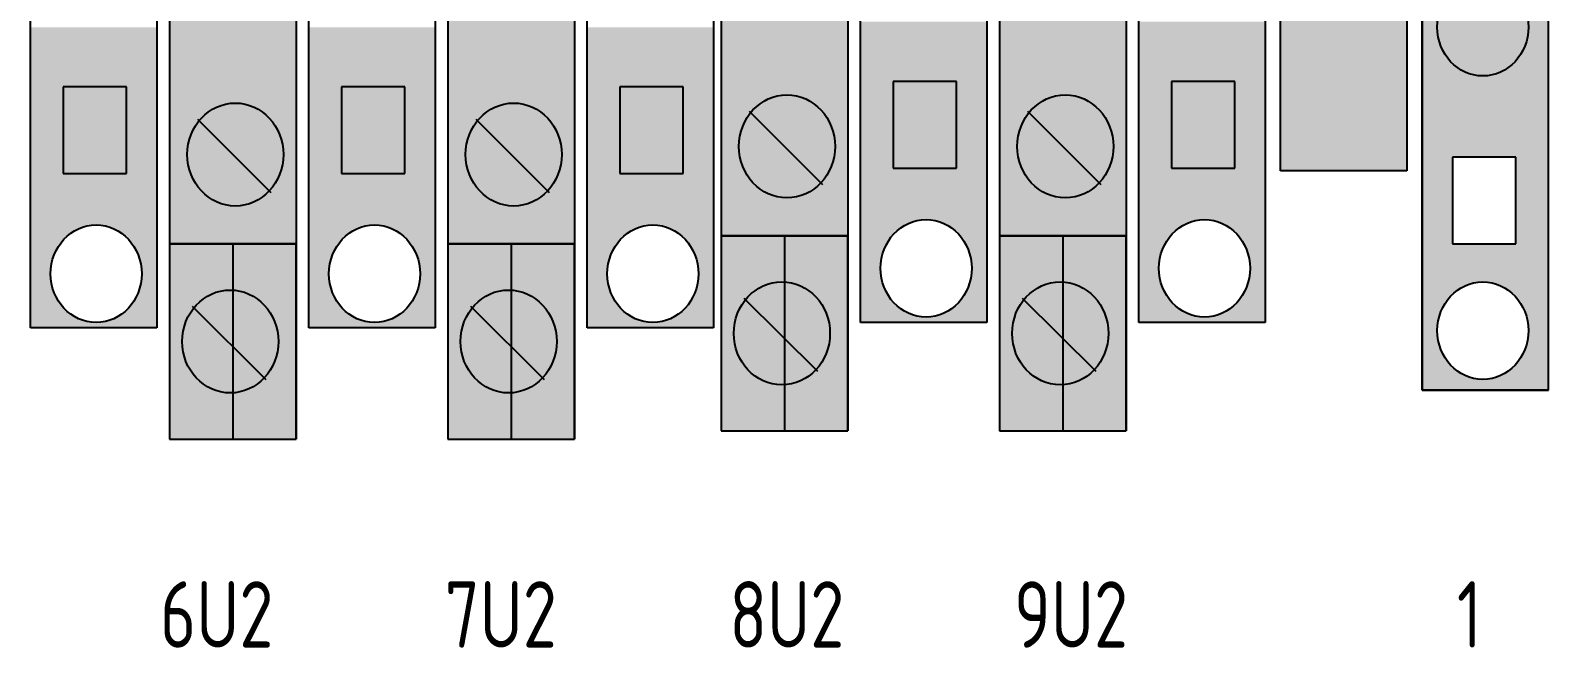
# Model space of a CAD drawing. Header units: millimetres. Extents: x 10 to 410, y 10 to 275.
# Drawn here: x 111 to 161.4, y 142.1 to 162.6 of the extents above; entities that cross this region are included whole.
import ezdxf

# ---------------------------------------------------------------- set-up
doc = ezdxf.new("R2010")
doc.units = ezdxf.units.MM
doc.linetypes.add('Caddy_Solid', pattern=[0])
doc.styles.add('Caddy_Vectorfont1p', font='isocp___.ttf', dxfattribs={"width": 0.9})

# ---------------------------------------------------------------- blocks, each defined once
blk = doc.blocks.new('Blk4')
at = {"color": 253, "linetype": 'Caddy_Solid', "lineweight": 25, "true_color": 0xa0a0a4}
for p, q in [((160.348, 158.43), (158.248, 158.43)), ((158.248, 158.43), (158.248, 155.55)), ((160.348, 155.55), (160.348, 158.43)), ((158.248, 155.55), (160.348, 155.55))]:
    blk.add_line(p, q, dxfattribs=at)
blk = doc.blocks.new('Blk7')
at = {"linetype": 'Caddy_Solid', "lineweight": 25}
for p, q in [((161.44, 195.69), (157.24, 195.69)), ((157.24, 195.69), (157.24, 150.69)), ((161.44, 150.69), (161.44, 195.69)), ((157.24, 150.69), (161.44, 150.69))]:
    blk.add_line(p, q, dxfattribs=at)
blk = doc.blocks.new('Blk11')
at = {"linetype": 'Caddy_Solid', "lineweight": 25}
for p, q in [((160.348, 158.43), (158.248, 158.43)), ((158.248, 158.43), (158.248, 155.55)), ((160.348, 155.55), (160.348, 158.43)), ((158.248, 155.55), (160.348, 155.55))]:
    blk.add_line(p, q, dxfattribs=at)
blk = doc.blocks.new('Blk2')
for color, points in [(253, [(161.44, 150.69), (161.44, 169.77), (157.24, 169.77), (157.24, 150.69), (161.44, 150.69), (160.012, 154.073), (160.123, 153.997), (160.228, 153.911), (160.325, 153.816), (160.414, 153.711), (160.495, 153.599), (160.565, 153.48), (160.626, 153.355), (160.677, 153.224), (160.717, 153.089), (160.745, 152.951), (160.762, 152.811), (160.768, 152.67), (160.762, 152.529), (160.745, 152.389), (160.717, 152.251), (160.677, 152.116), (160.626, 151.985), (160.565, 151.86), (160.495, 151.741), (160.414, 151.629), (160.325, 151.524), (160.228, 151.429), (160.123, 151.343), (160.012, 151.267), (159.895, 151.202), (159.773, 151.148), (159.647, 151.105), (159.519, 151.075), (159.388, 151.056), (159.256, 151.05), (159.124, 151.056), (158.993, 151.075), (158.865, 151.105), (158.739, 151.148), (158.617, 151.202), (158.5, 151.267), (158.389, 151.343), (158.284, 151.429), (158.187, 151.524), (158.098, 151.629), (158.018, 151.741), (157.947, 151.86), (157.886, 151.985), (157.835, 152.116), (157.796, 152.251), (157.767, 152.389), (157.75, 152.529), (157.744, 152.67), (157.75, 152.811), (157.767, 152.951), (157.796, 153.089), (157.835, 153.224), (157.886, 153.355), (157.947, 153.48), (158.018, 153.599), (158.098, 153.711), (158.187, 153.816), (158.284, 153.911), (158.389, 153.997), (158.5, 154.073), (158.617, 154.138), (158.739, 154.192), (158.865, 154.235), (158.993, 154.265), (159.124, 154.284), (159.256, 154.29), (159.388, 154.284), (159.519, 154.265), (159.647, 154.235), (159.773, 154.192), (159.895, 154.138), (160.012, 154.073), (161.44, 150.69), (160.348, 155.55), (158.248, 155.55), (158.248, 158.43), (160.348, 158.43), (160.348, 155.55), (161.44, 150.69), (159.519, 161.155), (159.388, 161.136), (159.256, 161.13), (159.124, 161.136), (158.993, 161.155), (158.865, 161.185), (158.739, 161.228), (158.617, 161.282), (158.5, 161.347), (158.389, 161.423), (158.284, 161.509), (158.187, 161.604), (158.098, 161.709), (158.018, 161.821), (157.947, 161.94), (157.886, 162.065), (157.835, 162.196), (157.796, 162.331), (157.767, 162.469), (157.75, 162.609), (157.744, 162.75), (157.75, 162.891), (157.767, 163.031), (157.796, 163.169), (157.835, 163.304), (157.886, 163.435), (157.947, 163.56), (158.018, 163.679), (158.098, 163.791), (158.187, 163.896), (158.284, 163.991), (158.389, 164.077), (158.5, 164.153), (158.617, 164.218), (158.739, 164.272), (158.865, 164.315), (158.993, 164.345), (159.124, 164.364), (159.256, 164.37), (159.388, 164.364), (159.519, 164.345), (159.647, 164.315), (159.773, 164.272), (159.895, 164.218), (160.012, 164.153), (160.123, 164.077), (160.228, 163.991), (160.325, 163.896), (160.414, 163.791), (160.495, 163.679), (160.565, 163.56), (160.626, 163.435), (160.677, 163.304), (160.717, 163.169), (160.745, 163.031), (160.762, 162.891), (160.768, 162.75), (160.762, 162.609), (160.745, 162.469), (160.717, 162.331), (160.677, 162.196), (160.626, 162.065), (160.565, 161.94), (160.495, 161.821), (160.414, 161.709), (160.325, 161.604), (160.228, 161.509), (160.123, 161.423), (160.012, 161.347), (159.895, 161.282), (159.773, 161.228), (159.647, 161.185), (159.519, 161.155), (161.44, 150.69), (160.348, 165.36), (158.248, 165.36), (158.248, 168.24), (160.348, 168.24), (160.348, 165.36)]), (9, [(161.44, 169.77), (161.44, 150.69), (157.24, 150.69), (157.24, 169.77), (161.44, 169.77), (159.647, 164.315), (159.773, 164.272), (159.895, 164.218), (160.012, 164.153), (160.123, 164.077), (160.228, 163.991), (160.325, 163.896), (160.414, 163.791), (160.495, 163.679), (160.565, 163.56), (160.626, 163.435), (160.677, 163.304), (160.717, 163.169), (160.745, 163.031), (160.762, 162.891), (160.768, 162.75), (160.762, 162.609), (160.745, 162.469), (160.717, 162.331), (160.677, 162.196), (160.626, 162.065), (160.565, 161.94), (160.495, 161.821), (160.414, 161.709), (160.325, 161.604), (160.228, 161.509), (160.123, 161.423), (160.012, 161.347), (159.895, 161.282), (159.773, 161.228), (159.647, 161.185), (159.519, 161.155), (159.388, 161.136), (159.256, 161.13), (159.124, 161.136), (158.993, 161.155), (158.865, 161.185), (158.739, 161.228), (158.617, 161.282), (158.5, 161.347), (158.389, 161.423), (158.284, 161.509), (158.187, 161.604), (158.098, 161.709), (158.018, 161.821), (157.947, 161.94), (157.886, 162.065), (157.835, 162.196), (157.796, 162.331), (157.767, 162.469), (157.75, 162.609), (157.744, 162.75), (157.75, 162.891), (157.767, 163.031), (157.796, 163.169), (157.835, 163.304), (157.886, 163.435), (157.947, 163.56), (158.018, 163.679), (158.098, 163.791), (158.187, 163.896), (158.284, 163.991), (158.389, 164.077), (158.5, 164.153), (158.617, 164.218), (158.739, 164.272), (158.865, 164.315), (158.993, 164.345), (159.124, 164.364), (159.256, 164.37), (159.388, 164.364), (159.519, 164.345), (159.647, 164.315), (161.44, 169.77), (160.348, 165.36), (158.248, 165.36), (158.248, 168.24), (160.348, 168.24), (160.348, 165.36), (161.44, 169.77), (160.348, 158.43), (158.248, 158.43), (158.248, 155.55), (160.348, 155.55), (160.348, 158.43), (161.44, 169.77), (159.388, 154.284), (159.256, 154.29), (159.124, 154.284), (158.993, 154.265), (158.865, 154.235), (158.739, 154.192), (158.617, 154.138), (158.5, 154.073), (158.389, 153.997), (158.284, 153.911), (158.187, 153.816), (158.098, 153.711), (158.018, 153.599), (157.947, 153.48), (157.886, 153.355), (157.835, 153.224), (157.796, 153.089), (157.767, 152.951), (157.75, 152.811), (157.744, 152.67), (157.75, 152.529), (157.767, 152.389), (157.796, 152.251), (157.835, 152.116), (157.886, 151.985), (157.947, 151.86), (158.018, 151.741), (158.098, 151.629), (158.187, 151.524), (158.284, 151.429), (158.389, 151.343), (158.5, 151.267), (158.617, 151.202), (158.739, 151.148), (158.865, 151.105), (158.993, 151.075), (159.124, 151.056), (159.256, 151.05), (159.388, 151.056), (159.519, 151.075), (159.647, 151.105), (159.773, 151.148), (159.895, 151.202), (160.012, 151.267), (160.123, 151.343), (160.228, 151.429), (160.325, 151.524), (160.414, 151.629), (160.495, 151.741), (160.565, 151.86), (160.626, 151.985), (160.677, 152.116), (160.717, 152.251), (160.745, 152.389), (160.762, 152.529), (160.768, 152.67), (160.762, 152.811), (160.745, 152.951), (160.717, 153.089), (160.677, 153.224), (160.626, 153.355), (160.565, 153.48), (160.495, 153.599), (160.414, 153.711), (160.325, 153.816), (160.228, 153.911), (160.123, 153.997), (160.012, 154.073), (159.895, 154.138), (159.773, 154.192), (159.647, 154.235), (159.519, 154.265), (159.388, 154.284)])]:
    blk.add_hatch(color=color).paths.add_polyline_path(points)
at = {"color": 253, "linetype": 'Caddy_Solid', "lineweight": 25, "true_color": 0xa0a0a4}
for p, q in [((157.24, 150.69), (157.24, 195.69)), ((161.44, 150.69), (157.24, 150.69))]:
    blk.add_line(p, q, dxfattribs=at)
for centre in [(159.256, 162.75), (159.256, 152.67), (159.256, 152.67)]:
    blk.add_ellipse(centre, major_axis=(0, 1.62), ratio=0.933334, dxfattribs=at)
at = {"linetype": 'Caddy_Solid', "lineweight": 25}
for centre in [(159.256, 162.75), (159.256, 152.67)]:
    blk.add_ellipse(centre, major_axis=(0, 1.62), ratio=0.933333, dxfattribs=at)
for name in ['Blk7', 'Blk4', 'Blk11']:
    blk.add_blockref(name, (0, 0, 1))
blk = doc.blocks.new('Blk15')
at = {"linetype": 'Caddy_Solid', "lineweight": 25}
for p, q in [((152.536, 184.98), (156.736, 184.98)), ((152.536, 157.98), (152.536, 184.98)), ((156.736, 184.98), (156.736, 157.98)), ((156.736, 157.98), (152.536, 157.98))]:
    blk.add_line(p, q, dxfattribs=at)
blk = doc.blocks.new('Blk14')
blk.add_hatch(color=256).paths.add_polyline_path([(152.536, 157.98), (152.536, 184.98), (156.736, 184.98), (156.736, 157.98), (152.536, 157.98), (154.42, 176.166), (154.552, 176.16), (154.684, 176.166), (154.815, 176.185), (154.943, 176.215), (155.069, 176.258), (155.191, 176.312), (155.308, 176.377), (155.419, 176.453), (155.524, 176.539), (155.621, 176.634), (155.71, 176.739), (155.791, 176.851), (155.861, 176.97), (155.922, 177.095), (155.973, 177.226), (156.013, 177.361), (156.041, 177.499), (156.058, 177.639), (156.064, 177.78), (156.058, 177.921), (156.041, 178.061), (156.013, 178.199), (155.973, 178.334), (155.922, 178.465), (155.861, 178.59), (155.791, 178.709), (155.71, 178.821), (155.621, 178.926), (155.524, 179.021), (155.419, 179.107), (155.308, 179.183), (155.191, 179.248), (155.069, 179.302), (154.943, 179.345), (154.815, 179.375), (154.684, 179.394), (154.552, 179.4), (154.42, 179.394), (154.289, 179.375), (154.161, 179.345), (154.035, 179.302), (153.913, 179.248), (153.796, 179.183), (153.685, 179.107), (153.58, 179.021), (153.483, 178.926), (153.394, 178.821), (153.313, 178.709), (153.243, 178.59), (153.182, 178.465), (153.131, 178.334), (153.091, 178.199), (153.063, 178.061), (153.046, 177.921), (153.04, 177.78), (153.046, 177.639), (153.063, 177.499), (153.091, 177.361), (153.131, 177.226), (153.182, 177.095), (153.243, 176.97), (153.313, 176.851), (153.394, 176.739), (153.483, 176.634), (153.58, 176.539), (153.685, 176.453), (153.796, 176.377), (153.913, 176.312), (154.035, 176.258), (154.161, 176.215), (154.289, 176.185), (154.42, 176.166)])
blk.add_blockref('Blk15', (0, 0, 1))
blk = doc.blocks.new('Blk348')
at = {"linetype": 'Caddy_Solid', "lineweight": 25}
for p, q in [((114.232, 160.77), (112.132, 160.77)), ((112.132, 160.77), (112.132, 157.89)), ((114.232, 157.89), (114.232, 160.77)), ((112.132, 157.89), (114.232, 157.89))]:
    blk.add_line(p, q, dxfattribs=at)
blk = doc.blocks.new('Blk350')
at = {"linetype": 'Caddy_Solid', "lineweight": 25}
for p, q in [((123.472, 160.77), (121.372, 160.77)), ((121.372, 160.77), (121.372, 157.89)), ((123.472, 157.89), (123.472, 160.77)), ((121.372, 157.89), (123.472, 157.89))]:
    blk.add_line(p, q, dxfattribs=at)
blk = doc.blocks.new('Blk352')
at = {"linetype": 'Caddy_Solid', "lineweight": 25}
for p, q in [((132.712, 160.77), (130.612, 160.77)), ((130.612, 160.77), (130.612, 157.89)), ((132.712, 157.89), (132.712, 160.77)), ((130.612, 157.89), (132.712, 157.89))]:
    blk.add_line(p, q, dxfattribs=at)
blk = doc.blocks.new('Blk340')
for points in [[(115.66, 194.07), (115.66, 167.07), (115.66, 149.07), (119.86, 149.07), (119.86, 167.07), (119.86, 203.07), (115.66, 203.07)], [(124.9, 194.07), (124.9, 167.07), (124.9, 149.07), (129.1, 149.07), (129.1, 167.07), (129.1, 203.07), (124.9, 203.07)], [(111.04, 162.75), (115.24, 162.75), (115.24, 152.76), (111.04, 152.76), (111.04, 162.75), (112.132, 160.77), (114.232, 160.77), (114.232, 157.89), (112.132, 157.89), (112.132, 160.77), (111.04, 162.75), (113.092, 156.174), (112.961, 156.155), (112.833, 156.125), (112.707, 156.082), (112.585, 156.028), (112.468, 155.963), (112.357, 155.887), (112.252, 155.801), (112.155, 155.706), (112.066, 155.601), (111.985, 155.489), (111.915, 155.37), (111.854, 155.245), (111.803, 155.114), (111.764, 154.979), (111.735, 154.841), (111.718, 154.701), (111.712, 154.56), (111.718, 154.419), (111.735, 154.279), (111.764, 154.141), (111.803, 154.006), (111.854, 153.875), (111.915, 153.75), (111.985, 153.631), (112.066, 153.519), (112.155, 153.414), (112.252, 153.319), (112.357, 153.233), (112.468, 153.157), (112.585, 153.092), (112.707, 153.038), (112.833, 152.995), (112.961, 152.965), (113.092, 152.946), (113.224, 152.94), (113.356, 152.946), (113.487, 152.965), (113.615, 152.995), (113.741, 153.038), (113.863, 153.092), (113.98, 153.157), (114.091, 153.233), (114.196, 153.319), (114.293, 153.414), (114.382, 153.519), (114.463, 153.631), (114.533, 153.75), (114.594, 153.875), (114.645, 154.006), (114.685, 154.141), (114.713, 154.279), (114.73, 154.419), (114.736, 154.56), (114.73, 154.701), (114.713, 154.841), (114.685, 154.979), (114.645, 155.114), (114.594, 155.245), (114.533, 155.37), (114.463, 155.489), (114.382, 155.601), (114.293, 155.706), (114.196, 155.801), (114.091, 155.887), (113.98, 155.963), (113.863, 156.028), (113.741, 156.082), (113.615, 156.125), (113.487, 156.155), (113.356, 156.174), (113.224, 156.18), (113.092, 156.174)], [(120.28, 162.75), (124.48, 162.75), (124.48, 152.76), (120.28, 152.76), (120.28, 162.75), (121.372, 160.77), (123.472, 160.77), (123.472, 157.89), (121.372, 157.89), (121.372, 160.77), (120.28, 162.75), (122.332, 156.174), (122.201, 156.155), (122.073, 156.125), (121.947, 156.082), (121.825, 156.028), (121.708, 155.963), (121.597, 155.887), (121.492, 155.801), (121.395, 155.706), (121.306, 155.601), (121.225, 155.489), (121.155, 155.37), (121.094, 155.245), (121.043, 155.114), (121.004, 154.979), (120.975, 154.841), (120.958, 154.701), (120.952, 154.56), (120.958, 154.419), (120.975, 154.279), (121.004, 154.141), (121.043, 154.006), (121.094, 153.875), (121.155, 153.75), (121.225, 153.631), (121.306, 153.519), (121.395, 153.414), (121.492, 153.319), (121.597, 153.233), (121.708, 153.157), (121.825, 153.092), (121.947, 153.038), (122.073, 152.995), (122.201, 152.965), (122.332, 152.946), (122.464, 152.94), (122.596, 152.946), (122.727, 152.965), (122.855, 152.995), (122.981, 153.038), (123.103, 153.092), (123.22, 153.157), (123.331, 153.233), (123.436, 153.319), (123.533, 153.414), (123.622, 153.519), (123.703, 153.631), (123.773, 153.75), (123.834, 153.875), (123.885, 154.006), (123.925, 154.141), (123.953, 154.279), (123.97, 154.419), (123.976, 154.56), (123.97, 154.701), (123.953, 154.841), (123.925, 154.979), (123.885, 155.114), (123.834, 155.245), (123.773, 155.37), (123.703, 155.489), (123.622, 155.601), (123.533, 155.706), (123.436, 155.801), (123.331, 155.887), (123.22, 155.963), (123.103, 156.028), (122.981, 156.082), (122.855, 156.125), (122.727, 156.155), (122.596, 156.174), (122.464, 156.18), (122.332, 156.174)], [(129.52, 162.75), (133.72, 162.75), (133.72, 152.76), (129.52, 152.76), (129.52, 162.75), (130.612, 160.77), (132.712, 160.77), (132.712, 157.89), (130.612, 157.89), (130.612, 160.77), (129.52, 162.75), (131.572, 156.174), (131.441, 156.155), (131.313, 156.125), (131.187, 156.082), (131.065, 156.028), (130.948, 155.963), (130.837, 155.887), (130.732, 155.801), (130.635, 155.706), (130.546, 155.601), (130.465, 155.489), (130.395, 155.37), (130.334, 155.245), (130.283, 155.114), (130.244, 154.979), (130.215, 154.841), (130.198, 154.701), (130.192, 154.56), (130.198, 154.419), (130.215, 154.279), (130.244, 154.141), (130.283, 154.006), (130.334, 153.875), (130.395, 153.75), (130.465, 153.631), (130.546, 153.519), (130.635, 153.414), (130.732, 153.319), (130.837, 153.233), (130.948, 153.157), (131.065, 153.092), (131.187, 153.038), (131.313, 152.995), (131.441, 152.965), (131.572, 152.946), (131.704, 152.94), (131.836, 152.946), (131.967, 152.965), (132.095, 152.995), (132.221, 153.038), (132.343, 153.092), (132.46, 153.157), (132.571, 153.233), (132.676, 153.319), (132.773, 153.414), (132.862, 153.519), (132.943, 153.631), (133.013, 153.75), (133.074, 153.875), (133.125, 154.006), (133.165, 154.141), (133.193, 154.279), (133.21, 154.419), (133.216, 154.56), (133.21, 154.701), (133.193, 154.841), (133.165, 154.979), (133.125, 155.114), (133.074, 155.245), (133.013, 155.37), (132.943, 155.489), (132.862, 155.601), (132.773, 155.706), (132.676, 155.801), (132.571, 155.887), (132.46, 155.963), (132.343, 156.028), (132.221, 156.082), (132.095, 156.125), (131.967, 156.155), (131.836, 156.174), (131.704, 156.18), (131.572, 156.174)], [(118.759, 159.921), (118.642, 160.001), (118.519, 160.07), (118.39, 160.127), (118.257, 160.172), (118.121, 160.204), (117.983, 160.224), (117.844, 160.23), (117.705, 160.224), (117.567, 160.204), (117.431, 160.172), (117.298, 160.127), (117.169, 160.07), (117.046, 160.001), (116.929, 159.921), (116.818, 159.83), (116.715, 159.729), (116.637, 159.637), (118.971, 157.309), (118.973, 157.311), (119.067, 157.421), (119.151, 157.539), (119.226, 157.665), (119.29, 157.797), (119.344, 157.935), (119.386, 158.077), (119.416, 158.223), (119.434, 158.371), (119.44, 158.52), (119.434, 158.669), (119.416, 158.817), (119.386, 158.963), (119.344, 159.105), (119.29, 159.243), (119.226, 159.375), (119.151, 159.501), (119.067, 159.619), (118.973, 159.729), (118.87, 159.83)], [(127.999, 159.921), (127.882, 160.001), (127.759, 160.07), (127.63, 160.127), (127.497, 160.172), (127.361, 160.204), (127.223, 160.224), (127.084, 160.23), (126.945, 160.224), (126.807, 160.204), (126.671, 160.172), (126.538, 160.127), (126.409, 160.07), (126.286, 160.001), (126.169, 159.921), (126.058, 159.83), (125.955, 159.729), (125.877, 159.637), (128.211, 157.309), (128.213, 157.311), (128.307, 157.421), (128.391, 157.539), (128.466, 157.665), (128.53, 157.797), (128.584, 157.935), (128.626, 158.077), (128.656, 158.223), (128.674, 158.371), (128.68, 158.52), (128.674, 158.669), (128.656, 158.817), (128.626, 158.963), (128.584, 159.105), (128.53, 159.243), (128.466, 159.375), (128.391, 159.501), (128.307, 159.619), (128.213, 159.729), (128.11, 159.83)], [(117.431, 156.868), (117.567, 156.836), (117.705, 156.816), (117.844, 156.81), (117.983, 156.816), (118.121, 156.836), (118.257, 156.868), (118.39, 156.913), (118.519, 156.97), (118.642, 157.039), (118.759, 157.119), (118.87, 157.21), (118.971, 157.309), (116.637, 159.637), (116.621, 159.619), (116.537, 159.501), (116.462, 159.375), (116.398, 159.243), (116.344, 159.105), (116.302, 158.963), (116.272, 158.817), (116.254, 158.669), (116.248, 158.52), (116.254, 158.371), (116.272, 158.223), (116.302, 158.077), (116.344, 157.935), (116.398, 157.797), (116.462, 157.665), (116.537, 157.539), (116.621, 157.421), (116.715, 157.311), (116.818, 157.21), (116.929, 157.119), (117.046, 157.039), (117.169, 156.97), (117.298, 156.913)], [(126.671, 156.868), (126.807, 156.836), (126.945, 156.816), (127.084, 156.81), (127.223, 156.816), (127.361, 156.836), (127.497, 156.868), (127.63, 156.913), (127.759, 156.97), (127.882, 157.039), (127.999, 157.119), (128.11, 157.21), (128.211, 157.309), (125.877, 159.637), (125.861, 159.619), (125.777, 159.501), (125.702, 159.375), (125.638, 159.243), (125.584, 159.105), (125.542, 158.963), (125.512, 158.817), (125.494, 158.669), (125.488, 158.52), (125.494, 158.371), (125.512, 158.223), (125.542, 158.077), (125.584, 157.935), (125.638, 157.797), (125.702, 157.665), (125.777, 157.539), (125.861, 157.421), (125.955, 157.311), (126.058, 157.21), (126.169, 157.119), (126.286, 157.039), (126.409, 156.97), (126.538, 156.913)], [(115.66, 155.55), (115.66, 149.07), (117.76, 149.07), (117.76, 149.79), (117.76, 153.21), (117.76, 155.55)], [(119.86, 155.55), (119.86, 149.07), (117.76, 149.07), (117.76, 149.79), (117.76, 153.21), (117.76, 155.55)], [(124.9, 155.55), (124.9, 149.07), (127, 149.07), (127, 149.79), (127, 153.21), (127, 155.55)], [(129.1, 155.55), (129.1, 149.07), (127, 149.07), (127, 149.79), (127, 153.21), (127, 155.55)], [(118.591, 153.711), (118.474, 153.791), (118.351, 153.86), (118.222, 153.917), (118.089, 153.962), (117.953, 153.994), (117.815, 154.014), (117.676, 154.02), (117.537, 154.014), (117.399, 153.994), (117.263, 153.962), (117.13, 153.917), (117.001, 153.86), (116.878, 153.791), (116.761, 153.711), (116.65, 153.62), (116.547, 153.519), (116.469, 153.427), (118.803, 151.099), (118.805, 151.101), (118.899, 151.211), (118.983, 151.329), (119.058, 151.455), (119.122, 151.587), (119.176, 151.725), (119.218, 151.867), (119.248, 152.013), (119.266, 152.161), (119.272, 152.31), (119.266, 152.459), (119.248, 152.607), (119.218, 152.753), (119.176, 152.895), (119.122, 153.033), (119.058, 153.165), (118.983, 153.291), (118.899, 153.409), (118.805, 153.519), (118.702, 153.62)], [(127.831, 153.711), (127.714, 153.791), (127.591, 153.86), (127.462, 153.917), (127.329, 153.962), (127.193, 153.994), (127.055, 154.014), (126.916, 154.02), (126.777, 154.014), (126.639, 153.994), (126.503, 153.962), (126.37, 153.917), (126.241, 153.86), (126.118, 153.791), (126.001, 153.711), (125.89, 153.62), (125.787, 153.519), (125.709, 153.427), (128.043, 151.099), (128.045, 151.101), (128.139, 151.211), (128.223, 151.329), (128.298, 151.455), (128.362, 151.587), (128.416, 151.725), (128.458, 151.867), (128.488, 152.013), (128.506, 152.161), (128.512, 152.31), (128.506, 152.459), (128.488, 152.607), (128.458, 152.753), (128.416, 152.895), (128.362, 153.033), (128.298, 153.165), (128.223, 153.291), (128.139, 153.409), (128.045, 153.519), (127.942, 153.62)], [(117.263, 150.658), (117.399, 150.626), (117.537, 150.606), (117.676, 150.6), (117.815, 150.606), (117.953, 150.626), (118.089, 150.658), (118.222, 150.703), (118.351, 150.76), (118.474, 150.829), (118.591, 150.909), (118.702, 151), (118.803, 151.099), (116.469, 153.427), (116.453, 153.409), (116.369, 153.291), (116.294, 153.165), (116.23, 153.033), (116.176, 152.895), (116.134, 152.753), (116.104, 152.607), (116.086, 152.459), (116.08, 152.31), (116.086, 152.161), (116.104, 152.013), (116.134, 151.867), (116.176, 151.725), (116.23, 151.587), (116.294, 151.455), (116.369, 151.329), (116.453, 151.211), (116.547, 151.101), (116.65, 151), (116.761, 150.909), (116.878, 150.829), (117.001, 150.76), (117.13, 150.703)], [(126.503, 150.658), (126.639, 150.626), (126.777, 150.606), (126.916, 150.6), (127.055, 150.606), (127.193, 150.626), (127.329, 150.658), (127.462, 150.703), (127.591, 150.76), (127.714, 150.829), (127.831, 150.909), (127.942, 151), (128.043, 151.099), (125.709, 153.427), (125.693, 153.409), (125.609, 153.291), (125.534, 153.165), (125.47, 153.033), (125.416, 152.895), (125.374, 152.753), (125.344, 152.607), (125.326, 152.459), (125.32, 152.31), (125.326, 152.161), (125.344, 152.013), (125.374, 151.867), (125.416, 151.725), (125.47, 151.587), (125.534, 151.455), (125.609, 151.329), (125.693, 151.211), (125.787, 151.101), (125.89, 151), (126.001, 150.909), (126.118, 150.829), (126.241, 150.76), (126.37, 150.703)]]:
    blk.add_hatch(color=254).paths.add_polyline_path(points)
at = {"linetype": 'Caddy_Solid', "lineweight": 25}
for p, q in [((111.04, 152.76), (111.04, 193.26)), ((115.24, 193.26), (115.24, 152.76)), ((120.28, 152.76), (120.28, 193.26)), ((124.48, 193.26), (124.48, 152.76)), ((129.52, 152.76), (129.52, 193.26)), ((133.72, 193.26), (133.72, 152.76)), ((115.66, 167.07), (115.66, 149.07)), ((119.86, 167.07), (119.86, 149.07)), ((124.9, 167.07), (124.9, 149.07)), ((129.1, 167.07), (129.1, 149.07)), ((111.04, 152.76), (111.04, 162.75)), ((115.24, 162.75), (115.24, 152.76)), ((120.28, 152.76), (120.28, 162.75)), ((124.48, 162.75), (124.48, 152.76)), ((129.52, 152.76), (129.52, 162.75)), ((133.72, 162.75), (133.72, 152.76)), ((116.584, 159.69), (119.02, 157.26)), ((125.824, 159.69), (128.26, 157.26)), ((115.66, 155.55), (119.86, 155.55)), ((115.66, 155.55), (115.66, 149.07)), ((119.86, 155.55), (115.66, 155.55)), ((119.86, 149.07), (119.86, 155.55)), ((124.9, 155.55), (129.1, 155.55)), ((124.9, 155.55), (124.9, 149.07)), ((129.1, 155.55), (124.9, 155.55)), ((129.1, 149.07), (129.1, 155.55)), ((116.416, 153.48), (118.852, 151.05)), ((125.656, 153.48), (128.092, 151.05)), ((115.24, 152.76), (111.04, 152.76)), ((115.24, 152.76), (111.04, 152.76)), ((124.48, 152.76), (120.28, 152.76)), ((124.48, 152.76), (120.28, 152.76)), ((133.72, 152.76), (129.52, 152.76)), ((133.72, 152.76), (129.52, 152.76)), ((115.66, 149.07), (119.86, 149.07)), ((115.66, 149.07), (119.86, 149.07)), ((124.9, 149.07), (129.1, 149.07)), ((124.9, 149.07), (129.1, 149.07))]:
    blk.add_line(p, q, dxfattribs=at)
at = {"color": 3, "linetype": 'Caddy_Solid', "lineweight": 25, "true_color": 0x00ff00}
for p, q in [((117.76, 155.55), (115.66, 155.55)), ((115.66, 155.55), (115.66, 149.07)), ((127, 155.55), (124.9, 155.55)), ((124.9, 155.55), (124.9, 149.07)), ((115.66, 149.07), (117.76, 149.07)), ((124.9, 149.07), (127, 149.07))]:
    blk.add_line(p, q, dxfattribs=at)
at = {"color": 2, "linetype": 'Caddy_Solid', "lineweight": 25, "true_color": 0xffff00}
for p, q in [((117.76, 155.55), (117.76, 153.21)), ((117.76, 155.55), (117.76, 153.21)), ((119.86, 155.55), (117.76, 155.55)), ((119.86, 149.07), (119.86, 155.55)), ((127, 155.55), (127, 153.21)), ((127, 155.55), (127, 153.21)), ((129.1, 155.55), (127, 155.55)), ((129.1, 149.07), (129.1, 155.55)), ((117.76, 153.21), (117.76, 149.79)), ((127, 153.21), (127, 149.79)), ((117.76, 149.79), (117.76, 149.07)), ((127, 149.79), (127, 149.07)), ((117.76, 149.07), (119.86, 149.07)), ((127, 149.07), (129.1, 149.07))]:
    blk.add_line(p, q, dxfattribs=at)
at = {"linetype": 'Caddy_Solid', "lineweight": 25}
for centre, major_axis in [((117.844, 158.52), (0, 1.71)), ((127.084, 158.52), (0, 1.71)), ((113.224, 154.56), (0, 1.62)), ((122.464, 154.56), (0, 1.62)), ((131.704, 154.56), (0, 1.62)), ((117.676, 152.31), (0, 1.71)), ((126.916, 152.31), (0, 1.71))]:
    blk.add_ellipse(centre, major_axis=major_axis, ratio=0.933333, dxfattribs=at)
for name in ['Blk348', 'Blk350', 'Blk352']:
    blk.add_blockref(name, (0, 0, 1))
blk = doc.blocks.new('Blk355')
at = {"linetype": 'Caddy_Solid', "lineweight": 25}
for p, q in [((141.784, 160.95), (139.684, 160.95)), ((139.684, 160.95), (139.684, 158.07)), ((141.784, 158.07), (141.784, 160.95)), ((139.684, 158.07), (141.784, 158.07))]:
    blk.add_line(p, q, dxfattribs=at)
blk = doc.blocks.new('Blk353')
blk.add_hatch(color=254).paths.add_polyline_path([(138.592, 162.93), (142.792, 162.93), (142.792, 152.94), (138.592, 152.94), (138.592, 162.93), (139.684, 160.95), (141.784, 160.95), (141.784, 158.07), (139.684, 158.07), (139.684, 160.95), (138.592, 162.93), (140.644, 156.354), (140.513, 156.335), (140.385, 156.305), (140.259, 156.262), (140.137, 156.208), (140.02, 156.143), (139.909, 156.067), (139.804, 155.981), (139.707, 155.886), (139.618, 155.781), (139.537, 155.669), (139.467, 155.55), (139.406, 155.425), (139.355, 155.294), (139.315, 155.159), (139.287, 155.021), (139.27, 154.881), (139.264, 154.74), (139.27, 154.599), (139.287, 154.459), (139.315, 154.321), (139.355, 154.186), (139.406, 154.055), (139.467, 153.93), (139.537, 153.811), (139.618, 153.699), (139.707, 153.594), (139.804, 153.499), (139.909, 153.413), (140.02, 153.337), (140.137, 153.272), (140.259, 153.218), (140.385, 153.175), (140.513, 153.145), (140.644, 153.126), (140.776, 153.12), (140.908, 153.126), (141.039, 153.145), (141.167, 153.175), (141.293, 153.218), (141.415, 153.272), (141.532, 153.337), (141.643, 153.413), (141.748, 153.499), (141.845, 153.594), (141.934, 153.699), (142.015, 153.811), (142.085, 153.93), (142.146, 154.055), (142.197, 154.186), (142.237, 154.321), (142.265, 154.459), (142.282, 154.599), (142.288, 154.74), (142.282, 154.881), (142.265, 155.021), (142.237, 155.159), (142.197, 155.294), (142.146, 155.425), (142.085, 155.55), (142.015, 155.669), (141.934, 155.781), (141.845, 155.886), (141.748, 155.981), (141.643, 156.067), (141.532, 156.143), (141.415, 156.208), (141.293, 156.262), (141.167, 156.305), (141.039, 156.335), (140.908, 156.354), (140.776, 156.36), (140.644, 156.354)])
at = {"linetype": 'Caddy_Solid', "lineweight": 25}
for p, q in [((138.592, 152.94), (138.592, 193.44)), ((142.792, 193.44), (142.792, 152.94)), ((138.592, 152.94), (138.592, 162.93)), ((142.792, 162.93), (142.792, 152.94)), ((142.792, 152.94), (138.592, 152.94)), ((142.792, 152.94), (138.592, 152.94))]:
    blk.add_line(p, q, dxfattribs=at)
blk.add_ellipse((140.776, 154.74), major_axis=(0, 1.62), ratio=0.933333, dxfattribs=at)
blk.add_blockref('Blk355', (0, 0, 1))
blk = doc.blocks.new('Blk356')
for points in [[(133.972, 194.34), (133.972, 167.34), (133.972, 149.34), (138.172, 149.34), (138.172, 167.34), (138.172, 203.34), (133.972, 203.34)], [(137.071, 160.191), (136.954, 160.271), (136.831, 160.34), (136.702, 160.397), (136.569, 160.442), (136.433, 160.474), (136.295, 160.494), (136.156, 160.5), (136.017, 160.494), (135.879, 160.474), (135.743, 160.442), (135.61, 160.397), (135.482, 160.34), (135.358, 160.271), (135.241, 160.191), (135.13, 160.1), (135.027, 159.999), (134.949, 159.907), (137.283, 157.579), (137.285, 157.581), (137.379, 157.691), (137.463, 157.809), (137.538, 157.935), (137.602, 158.067), (137.656, 158.205), (137.698, 158.347), (137.728, 158.493), (137.746, 158.641), (137.752, 158.79), (137.746, 158.939), (137.728, 159.087), (137.698, 159.233), (137.656, 159.375), (137.602, 159.513), (137.538, 159.645), (137.463, 159.771), (137.379, 159.889), (137.285, 159.999), (137.182, 160.1)], [(135.743, 157.138), (135.879, 157.106), (136.017, 157.086), (136.156, 157.08), (136.295, 157.086), (136.433, 157.106), (136.569, 157.138), (136.702, 157.183), (136.831, 157.24), (136.954, 157.309), (137.071, 157.389), (137.182, 157.48), (137.283, 157.579), (134.949, 159.907), (134.933, 159.889), (134.849, 159.771), (134.774, 159.645), (134.71, 159.513), (134.656, 159.375), (134.614, 159.233), (134.584, 159.087), (134.566, 158.939), (134.56, 158.79), (134.566, 158.641), (134.584, 158.493), (134.614, 158.347), (134.656, 158.205), (134.71, 158.067), (134.774, 157.935), (134.849, 157.809), (134.933, 157.691), (135.027, 157.581), (135.13, 157.48), (135.241, 157.389), (135.358, 157.309), (135.482, 157.24), (135.61, 157.183)], [(133.972, 155.82), (133.972, 149.34), (136.072, 149.34), (136.072, 150.06), (136.072, 153.48), (136.072, 155.82)], [(138.172, 155.82), (138.172, 149.34), (136.072, 149.34), (136.072, 150.06), (136.072, 153.48), (136.072, 155.82)], [(136.903, 153.981), (136.786, 154.061), (136.663, 154.13), (136.534, 154.187), (136.401, 154.232), (136.265, 154.264), (136.127, 154.284), (135.988, 154.29), (135.849, 154.284), (135.711, 154.264), (135.575, 154.232), (135.442, 154.187), (135.314, 154.13), (135.19, 154.061), (135.073, 153.981), (134.962, 153.89), (134.859, 153.789), (134.781, 153.697), (137.115, 151.369), (137.117, 151.371), (137.211, 151.481), (137.295, 151.599), (137.37, 151.725), (137.435, 151.857), (137.488, 151.995), (137.53, 152.137), (137.56, 152.283), (137.578, 152.431), (137.584, 152.58), (137.578, 152.729), (137.56, 152.877), (137.53, 153.023), (137.488, 153.165), (137.435, 153.303), (137.37, 153.435), (137.295, 153.561), (137.211, 153.679), (137.117, 153.789), (137.014, 153.89)], [(135.575, 150.928), (135.711, 150.896), (135.849, 150.876), (135.988, 150.87), (136.127, 150.876), (136.265, 150.896), (136.401, 150.928), (136.534, 150.973), (136.663, 151.03), (136.786, 151.099), (136.903, 151.179), (137.014, 151.27), (137.115, 151.369), (134.781, 153.697), (134.765, 153.679), (134.681, 153.561), (134.606, 153.435), (134.542, 153.303), (134.488, 153.165), (134.446, 153.023), (134.416, 152.877), (134.398, 152.729), (134.392, 152.58), (134.398, 152.431), (134.416, 152.283), (134.446, 152.137), (134.488, 151.995), (134.542, 151.857), (134.606, 151.725), (134.681, 151.599), (134.765, 151.481), (134.859, 151.371), (134.962, 151.27), (135.073, 151.179), (135.19, 151.099), (135.314, 151.03), (135.442, 150.973)]]:
    blk.add_hatch(color=254).paths.add_polyline_path(points)
at = {"linetype": 'Caddy_Solid', "lineweight": 25}
for p, q in [((133.972, 167.34), (133.972, 149.34)), ((138.172, 167.34), (138.172, 149.34)), ((134.896, 159.96), (137.332, 157.53)), ((133.972, 155.82), (138.172, 155.82)), ((133.972, 155.82), (133.972, 149.34)), ((138.172, 155.82), (133.972, 155.82)), ((138.172, 149.34), (138.172, 155.82)), ((134.728, 153.75), (137.164, 151.32)), ((133.972, 149.34), (138.172, 149.34)), ((133.972, 149.34), (138.172, 149.34))]:
    blk.add_line(p, q, dxfattribs=at)
at = {"color": 3, "linetype": 'Caddy_Solid', "lineweight": 25, "true_color": 0x00ff00}
for p, q in [((136.072, 155.82), (133.972, 155.82)), ((133.972, 155.82), (133.972, 149.34)), ((133.972, 149.34), (136.072, 149.34))]:
    blk.add_line(p, q, dxfattribs=at)
at = {"color": 2, "linetype": 'Caddy_Solid', "lineweight": 25, "true_color": 0xffff00}
for p, q in [((136.072, 155.82), (136.072, 153.48)), ((136.072, 155.82), (136.072, 153.48)), ((138.172, 155.82), (136.072, 155.82)), ((138.172, 149.34), (138.172, 155.82)), ((136.072, 153.48), (136.072, 150.06)), ((136.072, 150.06), (136.072, 149.34)), ((136.072, 149.34), (138.172, 149.34))]:
    blk.add_line(p, q, dxfattribs=at)
at = {"linetype": 'Caddy_Solid', "lineweight": 25}
for centre in [(136.156, 158.79), (135.988, 152.58)]:
    blk.add_ellipse(centre, major_axis=(0, 1.71), ratio=0.933333, dxfattribs=at)
blk = doc.blocks.new('Blk357')
for points in [[(143.212, 194.34), (143.212, 167.34), (143.212, 149.34), (147.412, 149.34), (147.412, 167.34), (147.412, 203.34), (143.212, 203.34)], [(146.311, 160.191), (146.194, 160.271), (146.071, 160.34), (145.942, 160.397), (145.809, 160.442), (145.673, 160.474), (145.535, 160.494), (145.396, 160.5), (145.257, 160.494), (145.119, 160.474), (144.983, 160.442), (144.85, 160.397), (144.721, 160.34), (144.598, 160.271), (144.481, 160.191), (144.37, 160.1), (144.267, 159.999), (144.189, 159.907), (146.523, 157.579), (146.525, 157.581), (146.619, 157.691), (146.703, 157.809), (146.778, 157.935), (146.842, 158.067), (146.896, 158.205), (146.938, 158.347), (146.968, 158.493), (146.986, 158.641), (146.992, 158.79), (146.986, 158.939), (146.968, 159.087), (146.938, 159.233), (146.896, 159.375), (146.842, 159.513), (146.778, 159.645), (146.703, 159.771), (146.619, 159.889), (146.525, 159.999), (146.422, 160.1)], [(144.983, 157.138), (145.119, 157.106), (145.257, 157.086), (145.396, 157.08), (145.535, 157.086), (145.673, 157.106), (145.809, 157.138), (145.942, 157.183), (146.071, 157.24), (146.194, 157.309), (146.311, 157.389), (146.422, 157.48), (146.523, 157.579), (144.189, 159.907), (144.173, 159.889), (144.089, 159.771), (144.014, 159.645), (143.95, 159.513), (143.896, 159.375), (143.854, 159.233), (143.824, 159.087), (143.806, 158.939), (143.8, 158.79), (143.806, 158.641), (143.824, 158.493), (143.854, 158.347), (143.896, 158.205), (143.95, 158.067), (144.014, 157.935), (144.089, 157.809), (144.173, 157.691), (144.267, 157.581), (144.37, 157.48), (144.481, 157.389), (144.598, 157.309), (144.721, 157.24), (144.85, 157.183)], [(143.212, 155.82), (143.212, 149.34), (145.312, 149.34), (145.312, 150.06), (145.312, 153.48), (145.312, 155.82)], [(147.412, 155.82), (147.412, 149.34), (145.312, 149.34), (145.312, 150.06), (145.312, 153.48), (145.312, 155.82)], [(146.143, 153.981), (146.026, 154.061), (145.903, 154.13), (145.774, 154.187), (145.641, 154.232), (145.505, 154.264), (145.367, 154.284), (145.228, 154.29), (145.089, 154.284), (144.951, 154.264), (144.815, 154.232), (144.682, 154.187), (144.553, 154.13), (144.43, 154.061), (144.313, 153.981), (144.202, 153.89), (144.099, 153.789), (144.021, 153.697), (146.355, 151.369), (146.357, 151.371), (146.451, 151.481), (146.535, 151.599), (146.61, 151.725), (146.674, 151.857), (146.728, 151.995), (146.77, 152.137), (146.8, 152.283), (146.818, 152.431), (146.824, 152.58), (146.818, 152.729), (146.8, 152.877), (146.77, 153.023), (146.728, 153.165), (146.674, 153.303), (146.61, 153.435), (146.535, 153.561), (146.451, 153.679), (146.357, 153.789), (146.254, 153.89)], [(144.815, 150.928), (144.951, 150.896), (145.089, 150.876), (145.228, 150.87), (145.367, 150.876), (145.505, 150.896), (145.641, 150.928), (145.774, 150.973), (145.903, 151.03), (146.026, 151.099), (146.143, 151.179), (146.254, 151.27), (146.355, 151.369), (144.021, 153.697), (144.005, 153.679), (143.921, 153.561), (143.846, 153.435), (143.782, 153.303), (143.728, 153.165), (143.686, 153.023), (143.656, 152.877), (143.638, 152.729), (143.632, 152.58), (143.638, 152.431), (143.656, 152.283), (143.686, 152.137), (143.728, 151.995), (143.782, 151.857), (143.846, 151.725), (143.921, 151.599), (144.005, 151.481), (144.099, 151.371), (144.202, 151.27), (144.313, 151.179), (144.43, 151.099), (144.553, 151.03), (144.682, 150.973)]]:
    blk.add_hatch(color=254).paths.add_polyline_path(points)
at = {"linetype": 'Caddy_Solid', "lineweight": 25}
for p, q in [((143.212, 167.34), (143.212, 149.34)), ((147.412, 167.34), (147.412, 149.34)), ((144.136, 159.96), (146.572, 157.53)), ((143.212, 155.82), (147.412, 155.82)), ((143.212, 155.82), (143.212, 149.34)), ((147.412, 155.82), (143.212, 155.82)), ((147.412, 149.34), (147.412, 155.82)), ((143.968, 153.75), (146.404, 151.32)), ((143.212, 149.34), (147.412, 149.34)), ((143.212, 149.34), (147.412, 149.34))]:
    blk.add_line(p, q, dxfattribs=at)
at = {"color": 3, "linetype": 'Caddy_Solid', "lineweight": 25, "true_color": 0x00ff00}
for p, q in [((145.312, 155.82), (143.212, 155.82)), ((143.212, 155.82), (143.212, 149.34)), ((143.212, 149.34), (145.312, 149.34))]:
    blk.add_line(p, q, dxfattribs=at)
at = {"color": 2, "linetype": 'Caddy_Solid', "lineweight": 25, "true_color": 0xffff00}
for p, q in [((145.312, 155.82), (145.312, 153.48)), ((145.312, 155.82), (145.312, 153.48)), ((147.412, 155.82), (145.312, 155.82)), ((147.412, 149.34), (147.412, 155.82)), ((145.312, 153.48), (145.312, 150.06)), ((145.312, 150.06), (145.312, 149.34)), ((145.312, 149.34), (147.412, 149.34))]:
    blk.add_line(p, q, dxfattribs=at)
at = {"linetype": 'Caddy_Solid', "lineweight": 25}
for centre in [(145.396, 158.79), (145.228, 152.58)]:
    blk.add_ellipse(centre, major_axis=(0, 1.71), ratio=0.933333, dxfattribs=at)
blk = doc.blocks.new('Blk360')
at = {"linetype": 'Caddy_Solid', "lineweight": 25}
for p, q in [((151.024, 160.95), (148.924, 160.95)), ((148.924, 160.95), (148.924, 158.07)), ((151.024, 158.07), (151.024, 160.95)), ((148.924, 158.07), (151.024, 158.07))]:
    blk.add_line(p, q, dxfattribs=at)
blk = doc.blocks.new('Blk358')
blk.add_hatch(color=254).paths.add_polyline_path([(147.832, 162.93), (152.032, 162.93), (152.032, 152.94), (147.832, 152.94), (147.832, 162.93), (148.924, 160.95), (151.024, 160.95), (151.024, 158.07), (148.924, 158.07), (148.924, 160.95), (147.832, 162.93), (149.884, 156.354), (149.753, 156.335), (149.625, 156.305), (149.499, 156.262), (149.377, 156.208), (149.26, 156.143), (149.149, 156.067), (149.044, 155.981), (148.947, 155.886), (148.858, 155.781), (148.777, 155.669), (148.707, 155.55), (148.646, 155.425), (148.595, 155.294), (148.556, 155.159), (148.527, 155.021), (148.51, 154.881), (148.504, 154.74), (148.51, 154.599), (148.527, 154.459), (148.556, 154.321), (148.595, 154.186), (148.646, 154.055), (148.707, 153.93), (148.777, 153.811), (148.858, 153.699), (148.947, 153.594), (149.044, 153.499), (149.149, 153.413), (149.26, 153.337), (149.377, 153.272), (149.499, 153.218), (149.625, 153.175), (149.753, 153.145), (149.884, 153.126), (150.016, 153.12), (150.148, 153.126), (150.279, 153.145), (150.407, 153.175), (150.533, 153.218), (150.655, 153.272), (150.772, 153.337), (150.883, 153.413), (150.988, 153.499), (151.085, 153.594), (151.174, 153.699), (151.255, 153.811), (151.325, 153.93), (151.386, 154.055), (151.437, 154.186), (151.477, 154.321), (151.505, 154.459), (151.522, 154.599), (151.528, 154.74), (151.522, 154.881), (151.505, 155.021), (151.477, 155.159), (151.437, 155.294), (151.386, 155.425), (151.325, 155.55), (151.255, 155.669), (151.174, 155.781), (151.085, 155.886), (150.988, 155.981), (150.883, 156.067), (150.772, 156.143), (150.655, 156.208), (150.533, 156.262), (150.407, 156.305), (150.279, 156.335), (150.148, 156.354), (150.016, 156.36), (149.884, 156.354)])
at = {"linetype": 'Caddy_Solid', "lineweight": 25}
for p, q in [((147.832, 152.94), (147.832, 193.44)), ((152.032, 193.44), (152.032, 152.94)), ((147.832, 152.94), (147.832, 162.93)), ((152.032, 162.93), (152.032, 152.94)), ((152.032, 152.94), (147.832, 152.94)), ((152.032, 152.94), (147.832, 152.94))]:
    blk.add_line(p, q, dxfattribs=at)
blk.add_ellipse((150.016, 154.74), major_axis=(0, 1.62), ratio=0.933333, dxfattribs=at)
blk.add_blockref('Blk360', (0, 0, 1))

msp = doc.modelspace()

# ---------------------------------------------------------------- block references
for name in ['Blk356', 'Blk357', 'Blk340', 'Blk2', 'Blk353', 'Blk358', 'Blk14']:
    msp.add_blockref(name, (0, 0, 1))

# ---------------------------------------------------------------- texts
at = {"lineweight": 25, "style": 'Caddy_Vectorfont1p', "width": 0.837}
for s, p in [('6U2', (115.345, 142.14)), ('7U2', (124.795, 142.14)), ('8U2', (134.245, 142.14)), ('9U2', (143.695, 142.14)), ('1', (158.395, 142.14))]:
    msp.add_text(s, height=2.205, dxfattribs=at).set_placement(p)

doc.saveas('drawing.dxf')
